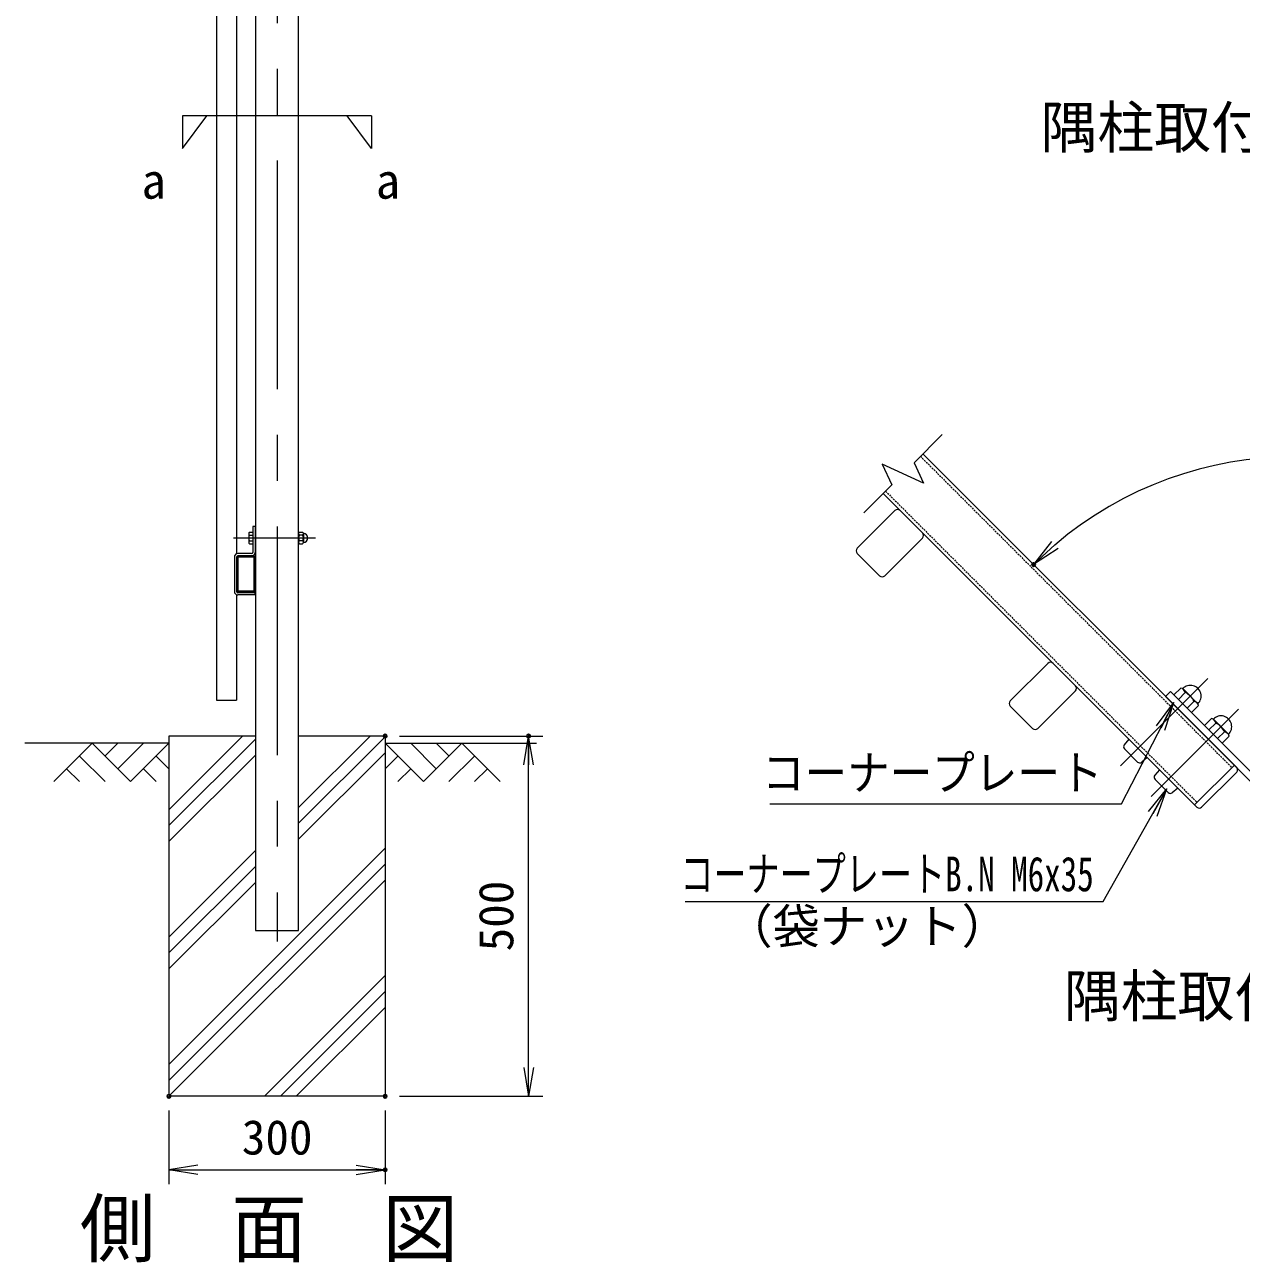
# Model space of a CAD drawing. Units: millimetres at full size. Extents: x -4200 to 4200, y -2970 to 2970.
# Drawn here: x -121 to 1567, y -1310 to 407 of the extents above; entities that cross this region are included whole.
import ezdxf
from ezdxf.enums import TextEntityAlignment as Align

# ---------------------------------------------------------------- set-up
doc = ezdxf.new("R2010")
doc.units = ezdxf.units.MM
doc.header["$LTSCALE"] = 10
doc.header["$PDMODE"] = 32
doc.header["$PDSIZE"] = 5
doc.linetypes.add('USER1', pattern=[50.8, 31.75, -6.35, 6.35, -6.35])
doc.linetypes.add('USER2', pattern=[0.375, 0.25, -0.125])
for name, color, linetype, lineweight in [('0-0_D-BMK', 2, 'USER1', 13), ('0-1_D-BGD', 7, 'Continuous', 18), ('0-2_D-STR4', 7, 'Continuous', 18), ('0-3_D-DCR-HCH', 7, 'Continuous', 13), ('0-4_D-STR3', 3, 'Continuous', 13), ('0-5_D-STR1', 1, 'Continuous', 18), ('0-6_D-STR-DIM', 7, 'Continuous', 13), ('0-7_0', 7, 'Continuous', 18), ('0-9_D-TTL-TXT', 7, 'Continuous', 18), ('0-A_D-STR-TXT', 7, 'Continuous', 13)]:
    doc.layers.add(name, color=color, linetype=linetype, lineweight=lineweight)
doc.layers.add('0-8_Defpoints', color=253, linetype='Continuous')
doc.styles.add('ＭＳ ゴシック', font='')
doc.styles.get('ＭＳ ゴシック').set_extended_font_data('MS Gothic')

# ---------------------------------------------------------------- blocks, each defined once
blk = doc.blocks.new('_Open')
at = {"layer": '0-7_0'}
blk.add_line((-10, 1.667), (0, 0), dxfattribs=at)
blk.add_lwpolyline([(-10, -1.667), (0, 0), (-10, 0)], dxfattribs=at)

msp = doc.modelspace()

# ---------------------------------------------------------------- linework, layer by layer
at = {"layer": '0-0_D-BMK'}
for p, q in [((228.85, 1235.01), (228.85, -864.99)), ((168.26, -304.99), (282.29, -304.99)), ((1520.38, -500.21), (1399.13, -621.46)), ((1562.81, -542.64), (1441.56, -663.89))]:
    msp.add_line(p, q, dxfattribs=at)
at = {"layer": '0-1_D-BGD'}
for p, q in [((78.85, -589.99), (-121.15, -589.99)), ((378.85, -589.99), (588.85, -589.99))]:
    msp.add_line(p, q, dxfattribs=at)
at = {"layer": '0-2_D-STR4'}
for p, q in [((78.85, -579.99), (78.85, -1079.99)), ((198.85, -579.99), (78.85, -579.99)), ((378.85, -579.99), (258.85, -579.99)), ((378.85, -579.99), (378.85, -1079.99)), ((378.85, -1079.99), (78.85, -1079.99))]:
    msp.add_line(p, q, dxfattribs=at)
at = {"layer": '0-3_D-DCR-HCH'}
for p, q in [((78.85, -682.25), (181.1, -579.99)), ((258.85, -679.02), (357.88, -579.99)), ((258.85, -701.12), (378.85, -581.12)), ((-27.58, -589.99), (-80.79, -643.21)), ((-27.58, -589.99), (25.64, -643.21)), ((-9.84, -607.73), (7.9, -589.99)), ((7.9, -625.47), (43.37, -589.99)), ((25.64, -643.21), (78.85, -589.99)), ((78.85, -704.34), (198.85, -584.34)), ((432.06, -643.21), (378.85, -589.99)), ((449.8, -625.47), (414.32, -589.99)), ((485.27, -589.99), (432.06, -643.21)), ((467.63, -607.82), (449.8, -589.99)), ((485.27, -589.99), (538.48, -643.21)), ((-45.31, -607.73), (-9.68, -643.21)), ((61.11, -607.73), (78.85, -625.39)), ((78.85, -726.44), (198.85, -606.44)), ((258.85, -723.22), (378.85, -603.22)), ((396.58, -607.73), (378.85, -625.39)), ((503.01, -607.73), (467.37, -643.21)), ((-63.05, -625.47), (-45.23, -643.21)), ((43.37, -625.47), (61.19, -643.21)), ((414.32, -625.47), (396.5, -643.21)), ((520.75, -625.47), (502.93, -643.21)), ((78.85, -1035.8), (378.85, -735.8)), ((78.85, -859.02), (198.85, -739.02)), ((78.85, -1057.9), (378.85, -757.9)), ((78.85, -881.12), (198.85, -761.12)), ((78.85, -1079.99), (378.85, -779.99)), ((78.85, -903.22), (198.85, -783.22)), ((211.43, -1079.99), (378.85, -912.58)), ((233.53, -1079.99), (378.85, -934.67)), ((255.62, -1079.99), (378.85, -956.77))]:
    msp.add_line(p, q, dxfattribs=at)
at = {"layer": '0-4_D-STR3'}
for p, q in [((195.15, -288.99), (195.15, -325.19)), ((198.35, -288.99), (195.15, -288.99)), ((198.35, -288.99), (198.35, -325.19)), ((189.65, -298.76), (189.65, -311.11)), ((190.65, -296.89), (195.15, -296.89)), ((190.65, -300.94), (195.15, -300.94)), ((190.65, -309.04), (195.15, -309.04)), ((195.15, -296.89), (195.15, -313.09)), ((198.85, -300.99), (198.35, -300.99)), ((198.85, -308.99), (198.35, -308.99)), ((258.85, -298.76), (258.85, -311.11)), ((258.85, -298.76), (258.85, -311.11)), ((259.85, -296.89), (264.35, -296.89)), ((264.35, -300.94), (259.85, -300.94)), ((264.35, -309.04), (259.85, -309.04)), ((265.35, -298.76), (265.35, -311.11)), ((265.35, -298.76), (265.35, -311.11)), ((190.65, -313.09), (195.15, -313.09)), ((259.85, -313.09), (264.35, -313.09)), ((169.65, -331.59), (169.65, -379.39)), ((172.85, -331.59), (172.85, -379.39)), ((193.55, -326.79), (174.45, -326.79)), ((194.05, -329.99), (174.95, -329.99)), ((197.85, -380.99), (174.45, -380.99)), ((197.85, -384.19), (174.45, -384.19)), ((197.85, -380.99), (197.85, -384.19)), ((1482.88, -513.32), (1473.23, -522.97)), ((1485.49, -514.02), (1482.88, -513.32)), ((1506.58, -535.1), (1485.49, -514.02)), ((1468.46, -518.2), (1461.67, -524.99)), ((1583.27, -646.59), (1461.67, -524.99)), ((1587.25, -636.99), (1468.46, -518.2)), ((1497.63, -547.37), (1473.23, -522.97)), ((1489.05, -519.49), (1479.4, -529.15)), ((1501.1, -531.54), (1491.45, -541.19)), ((1507.28, -537.72), (1497.63, -547.37)), ((1507.28, -537.72), (1506.58, -535.1)), ((1525.31, -555.75), (1515.66, -565.4)), ((1540.05, -589.79), (1515.66, -565.4)), ((1531.48, -561.92), (1521.83, -571.57)), ((1527.92, -556.45), (1525.31, -555.75)), ((1549, -577.53), (1527.92, -556.45)), ((1543.53, -573.97), (1533.88, -583.62)), ((1549.7, -580.14), (1540.05, -589.79)), ((1549.7, -580.14), (1549, -577.53)), ((1410.76, -584.38), (1404.33, -592.05)), ((1404.57, -597.72), (1422.88, -616.02)), ((1436.21, -609.84), (1428.55, -616.27)), ((1453.18, -626.81), (1446.75, -634.47)), ((1557.13, -620.45), (1501.97, -675.6)), ((1560.31, -629.99), (1511.52, -678.78)), ((1560.31, -623.63), (1557.13, -620.45)), ((1447, -640.14), (1465.31, -658.45)), ((1478.64, -652.27), (1470.98, -658.7)), ((1505.16, -678.78), (1501.97, -675.6))]:
    msp.add_line(p, q, dxfattribs=at)
for centre, radius, start, end in [((192.19, -298.92), 2.54, 127.21089, 232.78911), ((198.35, -304.99), 8.7, 152.26063, 207.73937), ((192.2, -311.07), 2.55, 127.42505, 232.57495), ((261.39, -298.92), 2.54, 127.21089, 232.78911), ((267.55, -304.99), 8.7, 152.26063, 207.73937), ((261.4, -311.07), 2.55, 127.42505, 232.57495), ((262.81, -298.92), 2.54, 307.21089, 52.78911), ((256.65, -304.99), 8.7, 332.26063, 27.73937), ((262.8, -311.07), 2.55, 307.42505, 52.57495), ((265.72, -298.05), 0.5, 189.83916, 262.83194), ((264.85, -304.99), 6.5, 277.16806, 82.83194), ((193.55, -325.19), 1.6, 270, 0), ((193.55, -325.19), 4.8, 270, 0), ((265.72, -311.94), 0.5, 97.16806, 163.42019), ((174.45, -331.59), 4.8, 90, 180), ((174.45, -331.59), 1.6, 90, 180), ((174.45, -379.39), 4.8, 180, 270), ((174.45, -379.39), 1.6, 180, 270), ((1496.1, -524.5), 14.91, 314.64798, 135.35202), ((1469.66, -528.22), 21.27, 24.22053, 41.8842), ((1476.58, -544.01), 27.51, 26.96185, 63.03815), ((1492.38, -550.94), 21.27, 48.1158, 65.77947), ((1538.53, -566.92), 14.91, 314.64798, 135.35202), ((1512.08, -570.65), 21.27, 24.22053, 41.8842), ((1519.01, -586.44), 27.51, 26.96185, 63.03815), ((1534.8, -593.37), 21.27, 48.1158, 65.77947), ((1407.54, -594.75), 4.2, 140, 225), ((1425.85, -613.05), 4.2, 225, 310), ((1449.97, -637.17), 4.2, 140, 225), ((1557.13, -626.81), 4.5, 315, 45), ((1468.28, -655.48), 4.2, 225, 248.97381), ((1468.28, -655.48), 4.2, 225, 310), ((1508.34, -675.6), 4.5, 225, 315)]:
    msp.add_arc(centre, radius, start, end, dxfattribs=at)
at = {"layer": '0-5_D-STR1'}
for p, q in [((198.85, 1210.01), (198.85, -849.99)), ((258.85, -849.99), (258.85, 1210.01)), ((144.85, 1193.03), (144.85, -529.99)), ((172.85, 1026.08), (172.85, -327.07)), ((1124.91, -188.23), (1557.13, -620.45)), ((1069.75, -243.38), (1501.97, -675.6)), ((1086.16, -267), (1033.98, -319.18)), ((1124.34, -305.18), (1072.16, -357.37)), ((172.85, -332.09), (172.85, -379.39)), ((174.45, -332.09), (174.45, -377.89)), ((196.4, -329.99), (174.95, -329.99)), ((196.4, -331.59), (174.95, -331.59)), ((197.25, -377.89), (197.25, -332.44)), ((198.85, -377.89), (198.85, -332.44)), ((1033.98, -326.4), (1064.95, -357.37)), ((172.85, -383.92), (172.85, -529.99)), ((174.95, -378.39), (196.75, -378.39)), ((174.95, -379.99), (196.75, -379.99)), ((1298.29, -479.13), (1246.11, -531.32)), ((144.85, -529.99), (172.85, -529.99)), ((1336.48, -517.32), (1284.29, -569.5)), ((1246.11, -538.53), (1277.08, -569.5)), ((198.85, -849.99), (258.85, -849.99))]:
    msp.add_line(p, q, dxfattribs=at)
at = {"layer": '0-5_D-STR1', "linetype": 'USER2'}
for p, q in [((1121.51, -191.62), (1553.73, -623.84)), ((1073.15, -239.99), (1505.37, -672.21))]:
    msp.add_line(p, q, dxfattribs=at)
at = {"layer": '0-5_D-STR1'}
for centre, radius, start, end in [((1089.77, -270.61), 5.1, 45, 135), ((1089.77, -270.61), 5.1, 45, 135), ((1120.74, -301.58), 5.1, 314.99941, 45), ((1120.74, -301.58), 5.1, 314.99941, 45), ((1037.58, -322.79), 5.1, 134.99942, 225), ((174.95, -332.09), 2.1, 90, 180.00049), ((174.95, -332.09), 0.5, 90, 179.99992), ((196.4, -332.44), 2.45, 0, 90.00001), ((196.4, -332.44), 0.85, 0, 90.00002), ((1068.55, -353.76), 5.1, 225, 314.99941), ((174.95, -377.89), 2.1, 180.00029, 270), ((174.95, -377.89), 0.5, 179.99992, 270), ((196.75, -377.89), 0.5, 270, 0.00043), ((196.75, -377.89), 2.1, 270, 0.0003), ((1301.9, -482.74), 5.1, 45, 135), ((1332.87, -513.71), 5.1, 314.99941, 45), ((1249.72, -534.92), 5.1, 134.99942, 225), ((1280.69, -565.89), 5.1, 225, 314.99941)]:
    msp.add_arc(centre, radius, start, end, dxfattribs=at)
at = {"layer": '0-6_D-STR-DIM'}
for p, q in [((1112.64, -200.5), (1151.58, -161.56)), ((1068.65, -202.43), (1082.03, -231.11)), ((1126.01, -229.18), (1068.65, -202.43)), ((1112.64, -200.5), (1126.01, -229.18)), ((1043.09, -270.05), (1082.03, -231.11)), ((398.85, -579.99), (597.86, -579.99)), ((577.86, -1079.99), (577.86, -579.99)), ((398.85, -1079.99), (597.86, -1079.99)), ((78.85, -1099.99), (78.85, -1202.12)), ((378.85, -1099.99), (378.85, -1202.12)), ((78.85, -1182.12), (378.85, -1182.12))]:
    msp.add_line(p, q, dxfattribs=at)
for points in [[(359.95, 280.84), (97.74, 280.84), (97.74, 235.52), (131.37, 280.84)], [(359.95, 280.84), (359.95, 235.52), (326.33, 280.84)]]:
    msp.add_lwpolyline(points, dxfattribs=at)
msp.add_arc((1639.75, -703.07), 510.71, 49.48872, 130.51128, dxfattribs=at)
at = {"layer": '0-8_Defpoints'}
for p in [(1278.63, -341.94), (378.85, -579.99), (577.86, -579.99), (78.85, -1079.99), (378.85, -1079.99), (378.85, -1079.99), (378.85, -1182.12)]:
    msp.add_point(p, dxfattribs=at)
at = {"layer": '0-A_D-STR-TXT'}
for points in [[(912.37, -673.97), (1400.48, -673.97), (1472.4, -535.13)], [(795.25, -809.84), (1375.13, -809.84), (1462.64, -654.83)]]:
    msp.add_lwpolyline(points, dxfattribs=at)

# ---------------------------------------------------------------- block references
at = {"layer": '0-6_D-STR-DIM', "xscale": 4, "yscale": 4}
for p, rotation in [((1278.63, -341.94), 222.75564), ((577.86, -579.99), 90), ((577.86, -1079.99), 270), ((78.85, -1182.12), 180)]:
    msp.add_blockref('_Open', p, dxfattribs=dict(at, rotation=rotation))
msp.add_blockref('_Open', (378.85, -1182.12), dxfattribs=at)
at = {"layer": '0-A_D-STR-TXT', "xscale": 4, "yscale": 4}
for p, rotation in [((1473.32, -533.35), 62.61681), ((1463.62, -653.09), 60.55492)]:
    msp.add_blockref('_Open', p, dxfattribs=dict(at, rotation=rotation))

# ---------------------------------------------------------------- texts
at = {"layer": '0-6_D-STR-DIM', "style": 'ＭＳ ゴシック'}
msp.add_text('500', height=48.09, rotation=90, dxfattribs=at).set_placement((571.11, -878.88), align=Align.BOTTOM_LEFT)
msp.add_text('300', height=48.09, dxfattribs=at).set_placement((179.96, -1175.37), align=Align.BOTTOM_LEFT)
at = {"layer": '0-9_D-TTL-TXT', "style": 'ＭＳ ゴシック'}
for s, height, p in [('隅柱取付詳細（入隅）a-a', 57.7, (1288.34, 218.82)), ('隅柱取付詳細（出隅）a-a', 57.7, (1320.77, -986.99)), ('側\u3000面\u3000図', 76.98, (-44.82, -1325.01))]:
    msp.add_text(s, height=height, dxfattribs=at).set_placement(p, align=Align.BOTTOM_LEFT)
at = {"layer": '0-A_D-STR-TXT', "style": 'ＭＳ ゴシック'}
for s, height, p in [('a', 49.49, (40.83, 151.11)), ('a', 49.49, (365.8, 151.11)), ('（袋ナット）', 48.09, (850.77, -882.38))]:
    msp.add_text(s, height=height, dxfattribs=at).set_placement(p, align=Align.BOTTOM_LEFT)
for s, width, p in [('コーナープレート', 0.9, (901.84, -669.37)), ('コーナープレートB.N M6x35', 0.7, (788.47, -809.88))]:
    msp.add_text(s, height=48.09, dxfattribs=dict(at, width=width)).set_placement(p, align=Align.BOTTOM_LEFT)

doc.saveas('drawing.dxf')
